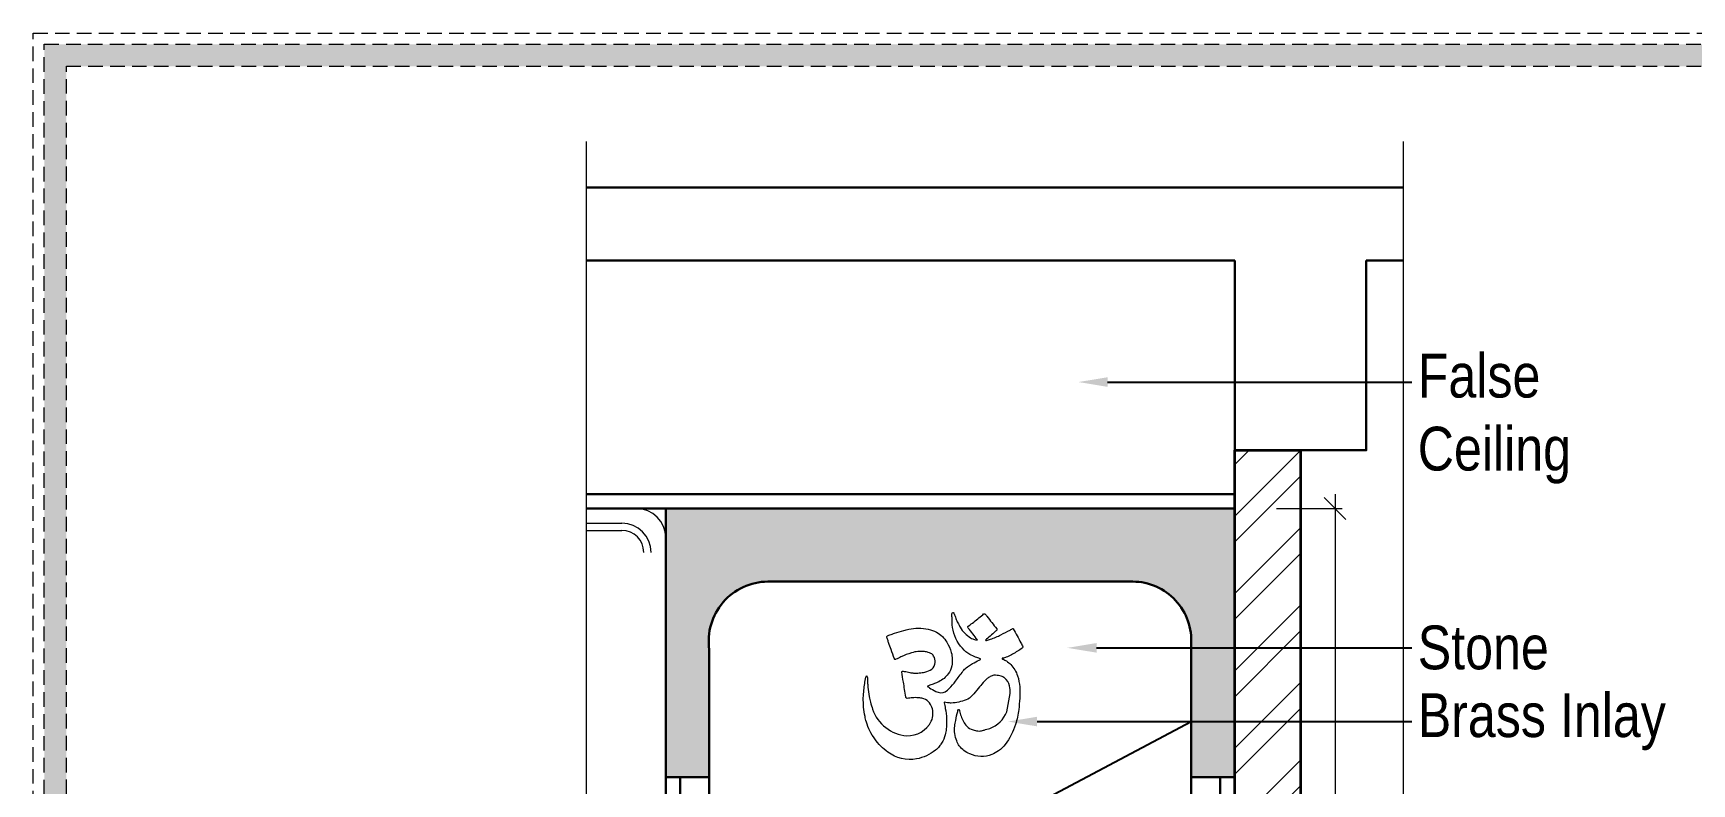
# Model space of a CAD drawing. Header units: millimetres. Extents: x 56222 to 3066687, y -650199 to -121287.
# Drawn here: x 141793.7 to 141907.4, y -185258.5 to -185207 of the extents above; entities that cross this region are included whole.
import ezdxf
from ezdxf import colors
from ezdxf.entities.mleader import LeaderData, LeaderLine
from ezdxf.math import Vec2, Vec3

# ---------------------------------------------------------------- set-up
doc = ezdxf.new("R2010")
doc.units = ezdxf.units.MM
doc.header["$MEASUREMENT"] = 0
doc.header["$PDMODE"] = 35
doc.linetypes.add('DASHED', pattern=[0.75, 0.5, -0.25])
doc.linetypes.add('DASHEDX2', pattern=[1.5, 1, -0.5])
doc.layers.get('Defpoints').update_dxf_attribs({"color": 220})
doc.layers.add('AR HATCH-7', color=7, linetype='Continuous')
doc.layers.add('str coll', color=6, linetype='Continuous')
for name, color, linetype, lineweight in [('Dimension', 10, 'DASHEDX2', 20), ('FURNITURE', 32, 'Continuous', 9), ('furniture dimensions', 1, 'DASHED', 0), ('SECTION ( SLAB PLine )', 104, 'Continuous', 30), ('Text', 7, 'Continuous', 15), ('wall', 7, 'Continuous', 30)]:
    doc.layers.add(name, color=color, linetype=linetype, lineweight=lineweight)
doc.layers.add('hatch', color=250, linetype='Continuous', lineweight=9, transparency=0.5)
doc.styles.add('century g', font='GOTHIC.TTF')
doc.styles.add('style4', font='ARIALN.TTF')
doc.dimstyles.new('Archana', dxfattribs={"dimtxt": 2, "dimasz": 0.75, "dimexe": 0.5, "dimexo": 0.5, "dimgap": 0, "dimtad": 0, "dimzin": 0, "dimdsep": 46, "dimlunit": 4, "dimtxsty": 'century g', "dimblk": 'OBLIQUE', "dimcen": 0, "dimdle": 1, "dimclrd": 256, "dimclre": 256, "dimclrt": 256, "dimadec": 0, "dimazin": 0, "dimtfac": 1, "dimtofl": 0, "dimtmove": 1, "dimatfit": 3, "dimfxl": 1, "dimfxlon": 1, "dimtolj": 1, "dimtzin": 0, "dimlwd": -1, "dimlwe": -1, "dimarcsym": 0})

# ---------------------------------------------------------------- blocks, each defined once
blk = doc.blocks.new('_Oblique')
at = {"layer": 'wall', "color": 0, "lineweight": -2}
blk.add_line((-0.5, -0.5), (0.5, 0.5), dxfattribs=at)
blk = doc.blocks.new('*D683')
at = {"layer": 'Defpoints', "color": 0, "linetype": 'Continuous', "lineweight": 30, "transparency": 16777216}
for p in [(141872.49, -185239.6), (141882.92, -185239.6), (141872.49, -185301.75)]:
    blk.add_point(p, dxfattribs=at)
at = {"layer": 'furniture dimensions', "color": 5, "linetype": 'Continuous', "transparency": 16777216}
for p, q in [((141882.92, -185238.6), (141882.92, -185266.74)), ((141878.92, -185239.6), (141883.42, -185239.6)), ((141882.92, -185302.75), (141882.92, -185274.61))]:
    blk.add_line(p, q, dxfattribs=at)
at = {"layer": 'furniture dimensions', "color": 5, "linetype": 'ByBlock', "transparency": 16777216}
blk.add_line((141878.92, -185301.75), (141883.42, -185301.75), dxfattribs=at)
at = {"layer": 'furniture dimensions', "color": 5, "linetype": 'Continuous', "transparency": 16777216, "xscale": 1.5, "yscale": 1.5, "zscale": 1.5}
for p, rotation in [((141882.92, -185239.6), 90), ((141882.92, -185301.75), 270)]:
    blk.add_blockref('_Oblique', p, dxfattribs=dict(at, rotation=rotation))
at = {"layer": 'furniture dimensions', "linetype": 'Continuous', "lineweight": 0, "transparency": 16777216, "insert": (141882.92, -185270.68), "char_height": 3, "attachment_point": 5, "rotation": 90, "style": 'century g'}
blk.add_mtext('\\A1;5\'-2"', dxfattribs=at)

msp = doc.modelspace()

# ---------------------------------------------------------------- hatches: boundary and pattern name
at = {"layer": 'AR HATCH-7', "lineweight": 18, "true_color": 0x939598, "transparency": 33554687}
h = msp.add_hatch(dxfattribs=at)
h.set_pattern_fill('ANSI32', color=252, scale=10)
h.set_pattern_definition([(45, (2644.41, -1134.8106), (-2.65165043, 2.65165043), []), (45, (2646.1777, -1134.8106), (-2.65165043, 2.65165043), [])])
h.paths.add_polyline_path([(141880.56, -185235.6), (141876.06, -185235.6), (141876.06, -185262.1), (141880.56, -185262.1)])
h.paths.add_polyline_path([(141880.56, -185262.1), (141876.06, -185262.1), (141876.06, -185282.25), (141880.56, -185282.25)])
h.paths.add_polyline_path([(141880.56, -185282.25), (141876.06, -185282.25), (141876.06, -185293.56), (141880.56, -185293.56)])
h.paths.add_polyline_path([(141880.56, -185293.56), (141876.06, -185293.56), (141876.06, -185346.6), (141880.56, -185346.6)])
at = {"layer": 'Dimension', "true_color": 0xd39e00}
h = msp.add_hatch(color=42, dxfattribs=at)
h.paths.add_polyline_path([(141794.48, -185207.79), (141794.48, -185359.68), (142010.28, -185359.68), (142010.28, -185207.79)])
h.paths.add_polyline_path([(141796, -185209.3), (142008.77, -185209.3), (142008.77, -185358.17), (141796, -185358.17)], flags=16)
at = {"layer": 'FURNITURE', "lineweight": 30, "true_color": 0xf1e8df, "transparency": 33554687}
h = msp.add_hatch(color=254, dxfattribs=at)
h.dxf.hatch_style = 1
edge = h.paths.add_edge_path()
edge.add_line((141876.06, -185239.6), (141837.06, -185239.6))
edge.add_line((141837.06, -185239.6), (141837.06, -185258))
edge.add_line((141837.06, -185258), (141840.06, -185258))
edge.add_line((141840.06, -185258), (141840.06, -185248.6))
edge.add_arc((141844.06, -185248.6), 4, 90, 180, ccw=False)
edge.add_line((141844.06, -185244.6), (141869.06, -185244.6))
edge.add_arc((141869.06, -185248.6), 4, 0, 90, ccw=False)
edge.add_line((141873.06, -185248.6), (141873.06, -185258))
edge.add_line((141873.06, -185258), (141876.06, -185258))
edge.add_line((141876.06, -185258), (141876.06, -185239.6))

# ---------------------------------------------------------------- linework, layer by layer
at = {"layer": 'Dimension', "color": 42, "true_color": 0xd39e00, "elevation": 0.13}
for points in [[(141793.72, -185207.03), (142011.04, -185207.03), (142011.04, -185360.44), (141793.72, -185360.44)], [(141794.48, -185207.79), (142010.28, -185207.79), (142010.28, -185359.68), (141794.48, -185359.68)], [(141796, -185209.3), (142008.77, -185209.3), (142008.77, -185358.17), (141796, -185358.17)]]:
    msp.add_lwpolyline(points, close=True, dxfattribs=at)
at = {"layer": 'FURNITURE', "lineweight": 0}
for p, q in [((141831.62, -185239.6, 0.26), (141837.06, -185239.6, 0.26)), ((141831.62, -185240.6, 0.26), (141834.06, -185240.6, 0.26)), ((141831.62, -185241.1, 0.26), (141834.06, -185241.1, 0.26)), ((141837.06, -185241.6, 0.26), (141837.06, -185270.73, 0.26))]:
    msp.add_line(p, q, dxfattribs=at)
at = {"layer": 'FURNITURE', "lineweight": 30}
for p, q in [((141837.06, -185258, 0.26), (141840.06, -185258, 0.26)), ((141873.06, -185258, 0.26), (141876.06, -185258, 0.26))]:
    msp.add_line(p, q, dxfattribs=at)
at = {"layer": 'FURNITURE', "lineweight": 0, "elevation": 0.26}
msp.add_lwpolyline([(141837.06, -185239.6), (141876.06, -185239.6), (141876.06, -185346.6), (141837.06, -185346.6)], close=True, dxfattribs=at)
at = {"layer": 'FURNITURE', "lineweight": 30, "elevation": 0.26}
msp.add_lwpolyline([(141837.06, -185239.6), (141876.06, -185239.6), (141876.06, -185346.6), (141837.06, -185346.6)], close=True, dxfattribs=at)
msp.add_lwpolyline([(141840.06, -185346.6), (141840.05, -185249.26, -0.454845), (141844.06, -185244.6), (141869.06, -185244.6, -0.435086), (141873.06, -185248.92), (141873.06, -185346.6)], format="xyb", dxfattribs=at)
at = {"layer": 'FURNITURE', "elevation": 0.26}
msp.add_lwpolyline([(141858.42, -185248.6, 0.011402), (141857.79, -185247.78, -0.047902), (141857.75, -185247.72, -0.393716), (141857.77, -185247.68, -0.009311), (141858.08, -185247.44, 0.007282), (141858.79, -185246.87, -0.248787), (141858.91, -185246.8, -0.192831), (141858.95, -185246.82, 0.00447), (141859.07, -185246.98, 0.00003), (141859.74, -185247.84, -0.147495), (141859.76, -185247.9, -0.208983), (141859.74, -185247.93, -0.001548), (141859.67, -185248, -0.016147), (141859.29, -185248.34, 0.048852), (141858.98, -185248.61, 0.259218), (141858.99, -185248.63, 0.248037), (141859.04, -185248.64, -0.001345), (141859.31, -185248.55, 0.040148), (141860.03, -185248.24, 0.020795), (141860.66, -185247.92, 0.004363), (141860.77, -185247.85, -0.041069), (141860.84, -185247.81, -0.275398), (141860.88, -185247.83, -0.005478), (141861.4, -185248.8, 0.000393), (141861.54, -185249.06, -0.221068), (141861.54, -185249.12, -0.054178), (141861.41, -185249.21, -0.022282), (141860.75, -185249.62, -0.032131), (141860.4, -185249.78, -0.048153), (141860.15, -185249.85, 0.318224), (141860.11, -185249.87, 0.31203), (141860.12, -185249.89, 0.114085), (141860.18, -185249.92, -0.025018), (141860.41, -185250.04, -0.059178), (141860.7, -185250.29, -0.11461), (141861.17, -185251.06, -0.06133), (141861.32, -185251.82, -0.036842), (141861.32, -185252.59, -0.015914), (141861.25, -185253.37, -0.042952), (141861.03, -185254.38, -0.088918), (141860.33, -185255.76, -0.079993), (141859.86, -185256.19, -0.043601), (141859.41, -185256.45, -0.118722), (141858.65, -185256.58, -0.084859), (141857.89, -185256.41, -0.132876), (141857.18, -185255.86, -0.066664), (141857, -185255.52, -0.120663), (141856.87, -185254.5, -0.020447), (141856.93, -185254.12, -0.009537), (141857.07, -185253.49, -0.173318), (141857.12, -185253.37, -0.45855), (141857.17, -185253.38, -0.034707), (141857.19, -185253.46, 0.005532), (141857.3, -185253.83, 0.113485), (141857.69, -185254.5, 0.148515), (141858.12, -185254.76, 0.021216), (141858.44, -185254.83, 0.07541), (141858.63, -185254.83, 0.034241), (141858.89, -185254.77, 0.011087), (141859.26, -185254.66, 0.219034), (141860.43, -185253.52), (141860.67, -185252.26, 0.063), (141860.61, -185251.74, 0.176865), (141860.28, -185251.2, 0.098506), (141860.05, -185251.08, 0.027958), (141859.67, -185251.01, 0.056269), (141859.54, -185251.01, 0.082244), (141859.42, -185251.05, 0.030528), (141859.19, -185251.17, 0.046217), (141858.99, -185251.33, 0.024064), (141858.81, -185251.52, 0.007393), (141858.48, -185251.92, -0.023152), (141858.06, -185252.41, -0.112283), (141857.64, -185252.7, -0.090623), (141856.63, -185252.92, -0.039932), (141856.37, -185252.9, 0.04609), (141856.16, -185252.87, 0.500609), (141856.15, -185252.91, 0.007727), (141856.22, -185253.29, -0.072742), (141856.29, -185254.71, -0.032457), (141856.22, -185255.09, -0.091035), (141855.96, -185255.68, -0.021595), (141855.81, -185255.89, -0.062628), (141855.54, -185256.16, -0.120501), (141854.25, -185256.75, -0.206879), (141852.29, -185256.29, -0.047348), (141851.8, -185255.87, -0.074031), (141851.04, -185254.83, -0.053834), (141850.81, -185254.22, -0.01867), (141850.72, -185253.85, -0.052654), (141850.6, -185252.56, -0.016043), (141850.64, -185252.04, -0.031778), (141850.78, -185251.15, -0.220327), (141850.83, -185251.06, -0.396764), (141850.85, -185251.07, -0.040833), (141850.88, -185251.2, -0.011552), (141850.9, -185251.58, 0.016186), (141850.92, -185251.84, 0.012733), (141851.01, -185252.48, 0.022646), (141851.09, -185252.86, 0.02018), (141851.24, -185253.35, 0.148055), (141852.14, -185254.6, 0.152566), (141853.57, -185255.16, 0.298114), (141855.26, -185254.16, 0.118675), (141855.37, -185253.66, 0.204229), (141855.07, -185252.83, 0.143715), (141854.61, -185252.59, 0.03467), (141854.36, -185252.56, 0.041167), (141853.97, -185252.56, -0.003912), (141853.61, -185252.6, -0.179179), (141853.54, -185252.58, -0.208144), (141853.51, -185252.5, -0.000169), (141853.35, -185251.48, -0.021539), (141853.25, -185250.78, -0.271928), (141853.27, -185250.73, -0.132343), (141853.41, -185250.75, -0.017116), (141853.8, -185250.83, 0.027108), (141854.05, -185250.87, 0.054756), (141854.44, -185250.86, 0.024048), (141854.82, -185250.8, 0.119542), (141855.29, -185250.59, 0.21228), (141855.52, -185250.14, 0.14778), (141855.42, -185249.7, 0.1346), (141855.23, -185249.52, 0.057059), (141855.05, -185249.45, 0.041414), (141854.8, -185249.4, 0.108706), (141853.9, -185249.48, 0.037965), (141853.18, -185249.76, -0.01193), (141852.83, -185249.92, -0.407205), (141852.76, -185249.94, -0.137074), (141852.75, -185249.92, 0.005147), (141852.73, -185249.89, 0.005524), (141852.5, -185249.26, -0.01819), (141852.33, -185248.78, 0.007787), (141852.26, -185248.54, -0.006025), (141852.21, -185248.42, -0.206177), (141852.22, -185248.36, -0.158786), (141852.3, -185248.29, -0.0358), (141852.42, -185248.25, 0.004373), (141852.74, -185248.14, -0.010963), (141853.38, -185247.94, -0.02073), (141853.71, -185247.86, -0.102684), (141855.05, -185247.86, -0.068416), (141855.61, -185248.06, -0.132733), (141856.33, -185248.76, -0.067797), (141856.63, -185249.45, -0.113494), (141856.66, -185250.38, -0.107232), (141856.42, -185250.92, -0.124878), (141855.78, -185251.46, -0.029489), (141855.47, -185251.59, -0.000508), (141855.16, -185251.7, 0.043786), (141855, -185251.77, 0.315454), (141855, -185251.78, 0.144038), (141855.03, -185251.81, -0.007698), (141855.13, -185251.87, 0.04142), (141855.57, -185252.12, 0.035302), (141855.73, -185252.18, 0.270386), (141856.36, -185252.05, 0.025891), (141856.49, -185251.93, 0.024568), (141856.92, -185251.42, -0.001131), (141857.43, -185250.74, -0.024865), (141857.54, -185250.61, -0.036641), (141857.66, -185250.5, -0.019599), (141857.8, -185250.4, -0.007846), (141858.08, -185250.22, -0.019413), (141858.53, -185249.98, 0.003232), (141858.62, -185249.93, 0.552203), (141858.63, -185249.9, 0.028912), (141858.57, -185249.87, 0.039404), (141858.45, -185249.83, -0.021936), (141858.29, -185249.77, -0.03367), (141857.91, -185249.6, -0.084803), (141857.39, -185249.17, -0.149867), (141856.72, -185247.74, -0.050896), (141856.69, -185247.07, -0.276236), (141856.72, -185246.72, -0.340347), (141856.77, -185246.72, -0.095975), (141856.8, -185246.75, -0.027271), (141856.82, -185246.81, -0.028847), (141856.89, -185246.97, 0.01348), (141857, -185247.28, 0.025539), (141857.08, -185247.43, 0.006577), (141857.24, -185247.73, 0.116289), (141857.95, -185248.45, 0.037739), (141858.1, -185248.53, 0.069937), (141858.34, -185248.59, 0.01313)], format="xyb", close=True, dxfattribs=at)
at = {"layer": 'FURNITURE', "lineweight": 30, "elevation": 0.26}
for points in [[(141837.06, -185346.6), (141837.06, -185250.6)], [(141876.06, -185250.6), (141876.06, -185346.6)], [(141838.06, -185346.6), (141838.06, -185258)], [(141875.06, -185258), (141875.06, -185346.6)]]:
    msp.add_lwpolyline(points, dxfattribs=at)
at = {"layer": 'FURNITURE', "lineweight": 0}
for centre, radius in [((141835.06, -185241.6, 0.26), 2), ((141834.06, -185242.6, 0.26), 2), ((141834.06, -185242.6, 0.26), 1.5)]:
    msp.add_arc(centre, radius, 0, 90, dxfattribs=at)
at = {"layer": 'hatch', "lineweight": 35, "transparency": 33554687, "elevation": 0.26}
msp.add_lwpolyline([(141876.06, -185235.6), (141880.56, -185235.6), (141880.56, -185346.6), (141876.06, -185346.6)], close=True, dxfattribs=at)
at = {"layer": 'SECTION ( SLAB PLine )', "color": 1}
for p, q in [((141831.62, -185217.6, 0.26), (141887.59, -185217.6, 0.26)), ((141831.62, -185222.6, 0.26), (141876.06, -185222.6, 0.26)), ((141885.06, -185222.6, 0.26), (141887.59, -185222.6, 0.26))]:
    msp.add_line(p, q, dxfattribs=at)
at = {"layer": 'SECTION ( SLAB PLine )', "color": 1, "elevation": 0.26}
msp.add_lwpolyline([(141885.06, -185222.6), (141885.06, -185235.6), (141876.06, -185235.6), (141876.06, -185222.6)], dxfattribs=at)
at = {"layer": 'str coll', "lineweight": 30}
for p, q in [((141876.12, -185238.6, 0.26), (141831.62, -185238.6, 0.26)), ((141876.12, -185239.6, 0.26), (141831.62, -185239.6, 0.26))]:
    msp.add_line(p, q, dxfattribs=at)
at = {"layer": 'Text', "color": 251, "linetype": 'Continuous', "lineweight": 0, "true_color": 0x636466, "elevation": 0.26}
for points in [[(141831.62, -185214.46), (141831.62, -185280.65), (141830.36, -185281.43), (141832.79, -185281.68), (141831.62, -185282.51), (141831.62, -185351.64)], [(141887.59, -185214.46), (141887.59, -185280.65), (141886.33, -185281.43), (141888.76, -185281.68), (141887.59, -185282.51), (141887.59, -185351.64)]]:
    msp.add_lwpolyline(points, dxfattribs=at)

# ---------------------------------------------------------------- dimensions: what is measured, and where the dimension line sits
at = {"layer": 'furniture dimensions', "color": 5, "linetype": 'Continuous', "lineweight": 0}
dim = msp.add_linear_dim(base=(141882.92, -185239.6, 0.26), p1=(141872.49, -185301.75, 0.26), p2=(141872.49, -185239.6, 0.26), angle=90, dimstyle='Archana', override={"dimtxt": 3, "dimasz": 1.5, "dimdec": 0, "dimclrd": 5, "dimclre": 5, "dimfxl": 4}, dxfattribs=at)
dim.commit()
dim.dimension.update_dxf_attribs({"geometry": '*D683', "text_midpoint": (141882.92, -185270.68, 0.26)})

# ---------------------------------------------------------------- leaders
at = {"layer": 'Text', "color": 1, "lineweight": 0, "ltscale": 20}
ml = msp.add_multileader_mtext('Standard', dxfattribs=at)
ml.set_content('False \\PCeiling', color=1, style='style4')
ml.set_leader_properties()
ml.build(insert=Vec2(0, 0))
ml.multileader.update_dxf_attribs({"dogleg_length": 2.02, "arrow_head_size": 2})
ctx = ml.context
ctx.base_point, ctx.char_height, ctx.arrow_head_size, ctx.landing_gap_size, ctx.plane_origin = Vec3(141888.19, -185230.93, 0.26), 3, 2, 0.4, Vec3(141821.15, -185227.93, 0.26)
notes = []
notes.append((ctx, [(0, (1, 1, 0), (141886.17, -185230.93, 0.26), (1, 0), 2.02, [(0, [(141865.34, -185230.93, 0.26)], 0, [])])]))
ctx.mtext.insert = Vec3(141888.59, -185228.99, 0.26)
ml = msp.add_multileader_mtext('Standard', dxfattribs=at)
ml.set_content('Stone', color=1, style='style4')
ml.set_leader_properties()
ml.build(insert=Vec2(0, 0))
ml.multileader.update_dxf_attribs({"dogleg_length": 2.02, "arrow_head_size": 2})
ctx = ml.context
ctx.base_point, ctx.char_height, ctx.arrow_head_size, ctx.landing_gap_size, ctx.plane_origin = Vec3(141888.19, -185249.14, 0.26), 3, 2, 0.4, Vec3(141821.15, -185249.14, 0.26)
notes.append((ctx, [(0, (1, 1, 0), (141886.17, -185249.14, 0.26), (1, 0), 2.02, [(0, [(141864.58, -185249.14, 0.26)], 0, [])])]))
ctx.mtext.insert = Vec3(141888.59, -185247.61, 0.26)
ml = msp.add_multileader_mtext('Standard', dxfattribs=at)
ml.set_content('', color=1, style='style4')
ml.set_leader_properties()
ml.build(insert=Vec2(0, 0))
ml.multileader.update_dxf_attribs({"dogleg_length": 2.02, "arrow_head_size": 2})
ctx = ml.context
ctx.base_point, ctx.char_height, ctx.arrow_head_size, ctx.landing_gap_size, ctx.plane_origin = Vec3(141875.09, -185254.19, 0.26), 3, 2, 0.4, Vec3(141860.07, -185261.09, 0.26)
notes.append((ctx, [(0, (1, 1, 0), (141873.06, -185254.19, 0.26), (1, 0), 2.02, [(0, [(141860.07, -185261.09, 0.26)], 0, [])])]))
ctx.mtext.insert = Vec3(141875.49, -185252.69, 0.26)
ml = msp.add_multileader_mtext('Standard', dxfattribs=at)
ml.set_content('Brass Inlay', color=1, style='style4')
ml.set_leader_properties()
ml.build(insert=Vec2(0, 0))
ml.multileader.update_dxf_attribs({"dogleg_length": 2.02, "arrow_head_size": 2})
ctx = ml.context
ctx.base_point, ctx.char_height, ctx.arrow_head_size, ctx.landing_gap_size, ctx.plane_origin = Vec3(141888.19, -185254.19, 0.26), 3, 2, 0.4, Vec3(141821.15, -185254.19, 0.26)
notes.append((ctx, [(0, (1, 1, 0), (141886.17, -185254.19, 0.26), (1, 0), 2.02, [(0, [(141860.51, -185254.19, 0.26)], 0, [])])]))
ctx.mtext.insert = Vec3(141888.59, -185252.25, 0.26)
for ctx, leaders in notes:
    for number, flags, end, landing, length, lines in leaders:
        leader = LeaderData()
        leader.index, (leader.has_last_leader_line, leader.has_dogleg_vector, leader.attachment_direction) = number, flags
        leader.last_leader_point, leader.dogleg_vector, leader.dogleg_length = Vec3(end), Vec3(landing), length
        for number, points, colour, breaks in lines:
            line = LeaderLine()
            line.index, line.vertices, line.color, line.breaks = number, Vec3.list(points), colors.encode_raw_color(colour), breaks
            leader.lines.append(line)
        ctx.leaders.append(leader)

doc.saveas('drawing.dxf')
